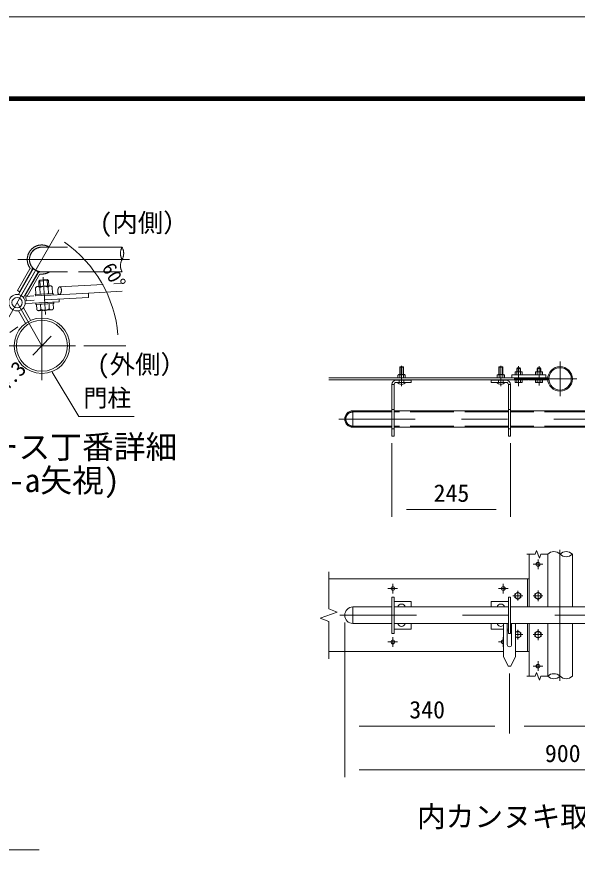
# Model space of a CAD drawing. Units: millimetres, scale not verified, with parts at other scales. Extents: x -6300 to 6300, y -4455 to 4455.
# Drawn here: x 1879 to 4192, y 989 to 4455 of the extents above; entities that cross this region are included whole.
import ezdxf
from ezdxf.enums import TextEntityAlignment as Align

# ---------------------------------------------------------------- set-up
doc = ezdxf.new("R2010")
doc.units = ezdxf.units.MM
doc.header["$LTSCALE"] = 30
doc.linetypes.add('DASHED', pattern=[7.5, 6, -1.5])
doc.linetypes.add('USER1', pattern=[50.8, 31.75, -6.35, 6.35, -6.35])
for name, color, linetype, lineweight in [('0-2_D-STR1', 1, 'Continuous', 18), ('0-3_D-STR3', 3, 'Continuous', 13), ('0-4_D-BMK', 2, 'USER1', 13), ('0-6_D-STR-DIM', 7, 'Continuous', 9), ('0-8_D-STR-TXT', 7, 'Continuous', 9), ('0-9_D-TTL-TXT', 7, 'Continuous', 18), ('0-B_D-TTL', 7, 'Continuous', 9)]:
    doc.layers.add(name, color=color, linetype=linetype, lineweight=lineweight)
doc.styles.add('ＭＳ ゴシック', font='')
doc.styles.get('ＭＳ ゴシック').set_extended_font_data('MS Gothic')

msp = doc.modelspace()

# ---------------------------------------------------------------- linework, layer by layer
at = {"layer": '0-2_D-STR1', "linetype": 'DASHED'}
for p, q in [((2313.81, 3504.89), (1982.46, 3504.89)), ((2313.81, 3403.29), (1982.46, 3403.29))]:
    msp.add_line(p, q, dxfattribs=at)
at = {"layer": '0-2_D-STR1'}
for p, q in [((4070.35, 2021.35), (4070.35, 2238.93)), ((4171.95, 2021.35), (4171.95, 2238.93)), ((4070.35, 1735.77), (4070.35, 1953.35)), ((4171.95, 1735.77), (4171.95, 1953.35))]:
    msp.add_line(p, q, dxfattribs=at)
for centre, radius in [((1982.96, 3098.5), 114.3), ((1982.96, 3098.5), 105.3), ((4121.15, 2961.83), 50.8), ((4121.15, 2961.83), 46.2)]:
    msp.add_circle(centre, radius, dxfattribs=at)
at = {"layer": '0-2_D-STR1', "linetype": 'DASHED'}
for centre, radius, start, end in [((1982.46, 3454.09), 50.8, 90, 270), ((2359.7, 3479.49), 52.45, 151.03399, 208.96601), ((2267.92, 3479.49), 52.45, 331.03399, 28.96601), ((2359.7, 3428.69), 52.45, 151.03399, 208.96601)]:
    msp.add_arc(centre, radius, start, end, dxfattribs=at)
at = {"layer": '0-3_D-STR3'}
for p, q in [((2010.6, 3507.08), (2009.34, 3504.89)), ((1885.82, 3242.75), (1915.41, 3191.49)), ((1906.6, 3254.75), (1936.2, 3203.49)), ((3460.96, 3011.23), (3459.36, 3009.63)), ((3459.36, 3009.63), (3459.36, 2979.33)), ((3459.36, 3009.63), (3475.36, 3009.63)), ((3460.96, 3011.23), (3460.96, 2979.33)), ((3460.96, 3011.23), (3473.76, 3011.23)), ((3473.76, 3011.23), (3473.76, 2979.33)), ((3475.36, 3009.63), (3473.76, 3011.23)), ((3475.36, 3009.63), (3475.36, 2979.33)), ((3870.55, 3011.23), (3868.95, 3009.63)), ((3868.95, 3009.63), (3868.95, 2979.33)), ((3868.95, 3009.63), (3884.95, 3009.63)), ((3870.55, 3011.23), (3870.55, 2979.33)), ((3870.55, 3011.23), (3883.35, 3011.23)), ((3883.35, 3011.23), (3883.35, 2979.33)), ((3884.95, 3009.63), (3883.35, 3011.23)), ((3884.95, 3009.63), (3884.95, 2979.33)), ((3935.33, 2989.88), (3937.85, 2991.33)), ((3935.33, 2978.33), (3935.33, 2989.88)), ((3962.85, 2991.33), (3937.85, 2991.33)), ((3942.35, 3004.93), (3944.75, 3007.33)), ((3942.35, 3004.93), (3958.35, 3004.93)), ((3942.35, 2991.33), (3942.35, 3004.93)), ((3942.84, 2978.33), (3942.84, 2989.88)), ((3943.85, 2991.33), (3943.85, 3006.43)), ((3944.75, 3007.33), (3955.95, 3007.33)), ((3958.35, 3004.93), (3955.95, 3007.33)), ((3956.85, 2991.33), (3956.85, 3006.43)), ((3957.85, 2978.33), (3957.85, 2989.88)), ((3958.35, 2991.33), (3958.35, 3004.93)), ((3965.36, 2989.88), (3962.85, 2991.33)), ((3965.36, 2978.33), (3965.36, 2989.88)), ((4019.33, 2989.88), (4021.85, 2991.33)), ((4019.33, 2978.33), (4019.33, 2989.88)), ((4046.85, 2991.33), (4021.85, 2991.33)), ((4026.35, 3004.93), (4028.75, 3007.33)), ((4026.35, 3004.93), (4042.35, 3004.93)), ((4026.35, 2991.33), (4026.35, 3004.93)), ((4026.84, 2978.33), (4026.84, 2989.88)), ((4027.85, 2991.33), (4027.85, 3006.43)), ((4028.75, 3007.33), (4039.95, 3007.33)), ((4042.35, 3004.93), (4039.95, 3007.33)), ((4040.85, 2991.33), (4040.85, 3006.43)), ((4041.85, 2978.33), (4041.85, 2989.88)), ((4042.35, 2991.33), (4042.35, 3004.93)), ((4049.36, 2989.88), (4046.85, 2991.33)), ((4049.36, 2978.33), (4049.36, 2989.88)), ((3990.35, 2966.33), (3166.49, 2966.33)), ((3990.35, 2957.33), (3166.49, 2957.33)), ((3506.95, 2956.23), (3444.95, 2956.23)), ((3506.95, 2947.23), (3444.95, 2947.23)), ((3452.36, 2966.33), (3452.36, 2977.73)), ((3482.36, 2966.33), (3452.36, 2966.33)), ((3456, 2979.33), (3478.87, 2979.33)), ((3459.86, 2966.33), (3459.86, 2977.73)), ((3474.86, 2966.33), (3474.86, 2977.73)), ((3482.36, 2966.33), (3482.36, 2977.73)), ((3506.95, 2947.23), (3506.95, 2956.23)), ((3836.95, 2956.23), (3898.95, 2956.23)), ((3836.95, 2947.23), (3836.95, 2956.23)), ((3836.95, 2947.23), (3898.95, 2947.23)), ((3861.95, 2966.33), (3861.95, 2977.73)), ((3891.95, 2966.33), (3861.95, 2966.33)), ((3865.58, 2979.33), (3888.45, 2979.33)), ((3869.45, 2966.33), (3869.45, 2977.73)), ((3884.45, 2966.33), (3884.45, 2977.73)), ((3891.95, 2966.33), (3891.95, 2977.73)), ((4062.35, 2978.33), (3922.35, 2978.33)), ((3922.35, 2966.33), (3922.35, 2978.33)), ((4062.35, 2966.33), (3922.35, 2966.33)), ((3965.36, 2978.33), (3935.33, 2978.33)), ((3935.33, 2957.33), (3935.33, 2948.12)), ((3935.33, 2957.33), (3965.36, 2957.33)), ((3937.75, 2946.73), (3935.33, 2948.12)), ((3937.75, 2946.73), (3962.95, 2946.73)), ((3942.84, 2957.33), (3942.84, 2948.12)), ((3957.85, 2957.33), (3957.85, 2948.12)), ((3962.95, 2946.73), (3965.36, 2948.12)), ((3965.36, 2957.33), (3965.36, 2948.12)), ((3990.35, 2957.33), (3990.35, 2966.33)), ((4070.55, 2966.33), (3994.35, 2966.33)), ((3994.35, 2966.33), (3994.35, 2957.33)), ((4070.55, 2957.33), (3994.35, 2957.33)), ((4049.36, 2978.33), (4019.33, 2978.33)), ((4019.33, 2957.33), (4019.33, 2948.12)), ((4019.33, 2957.33), (4049.36, 2957.33)), ((4021.75, 2946.73), (4019.33, 2948.12)), ((4021.75, 2946.73), (4046.95, 2946.73)), ((4026.84, 2957.33), (4026.84, 2948.12)), ((4041.85, 2957.33), (4041.85, 2948.12)), ((4046.95, 2946.73), (4049.36, 2948.12)), ((4049.36, 2957.33), (4049.36, 2948.12)), ((4062.35, 2966.33), (4062.35, 2978.33)), ((3426.95, 2726.23), (3426.95, 2938.23)), ((3435.95, 2938.23), (3426.95, 2938.23)), ((3435.95, 2726.23), (3435.95, 2938.23)), ((3907.95, 2938.23), (3916.95, 2938.23)), ((3907.95, 2726.23), (3907.95, 2938.23)), ((3916.95, 2726.23), (3916.95, 2938.23)), ((3426.95, 2830.23), (3261.85, 2830.23)), ((3266.45, 2830.23), (3266.45, 2762.23)), ((3266.45, 2830.23), (3266.45, 2762.23)), ((3907.95, 2830.23), (3435.95, 2830.23)), ((4462.34, 2830.23), (3916.95, 2830.23)), ((3426.95, 2762.23), (3261.85, 2762.23)), ((3907.95, 2762.23), (3435.95, 2762.23)), ((4462.34, 2762.23), (3916.95, 2762.23)), ((3435.95, 2726.23), (3426.95, 2726.23)), ((3907.95, 2726.23), (3916.95, 2726.23)), ((3994.35, 2021.35), (3994.35, 2238.93)), ((3166.49, 2137.35), (3994.35, 2137.35)), ((3986.95, 2137.35), (3986.95, 2021.35)), ((3426.95, 2062.35), (3426.95, 1912.35)), ((3426.95, 2062.35), (3435.95, 2062.35)), ((3435.95, 2062.35), (3435.95, 1912.35)), ((3907.95, 2062.35), (3907.95, 1912.35)), ((3916.95, 2062.35), (3907.95, 2062.35)), ((3916.95, 2062.35), (3916.95, 1912.35)), ((3266.45, 2021.35), (3266.45, 1953.35)), ((3426.95, 2021.35), (3266.45, 2021.35)), ((3435.95, 2044.35), (3506.95, 2044.35)), ((3907.95, 2021.35), (3435.95, 2021.35)), ((3506.95, 2044.35), (3506.95, 2021.35)), ((3836.95, 2044.35), (3836.95, 2021.35)), ((3907.95, 2044.35), (3836.95, 2044.35)), ((4466.94, 2021.35), (3916.95, 2021.35)), ((3426.95, 1953.35), (3266.45, 1953.35)), ((3907.95, 1953.35), (3435.95, 1953.35)), ((3506.95, 1953.35), (3506.95, 1930.35)), ((3836.95, 1953.35), (3836.95, 1930.35)), ((3887.45, 1953.35), (3887.45, 1817.35)), ((3903.45, 1953.35), (3903.45, 1866.35)), ((4466.94, 1953.35), (3916.95, 1953.35)), ((3921.45, 1953.35), (3921.45, 1866.35)), ((3937.45, 1953.35), (3937.45, 1817.35)), ((3986.95, 1953.35), (3986.95, 1837.35)), ((3994.35, 1735.77), (3994.35, 1953.35)), ((3426.95, 1912.35), (3435.95, 1912.35)), ((3435.95, 1930.35), (3506.95, 1930.35)), ((3887.45, 1930.35), (3836.95, 1930.35)), ((3907.95, 1930.35), (3903.45, 1930.35)), ((3907.95, 1923.59), (3903.45, 1923.59)), ((3916.95, 1912.35), (3907.95, 1912.35)), ((3166.49, 1837.35), (3887.45, 1837.35)), ((3937.45, 1837.35), (3994.35, 1837.35)), ((3906.45, 1777.35), (3887.45, 1817.35)), ((3918.45, 1777.35), (3937.45, 1817.35)), ((3918.45, 1777.35), (3906.45, 1777.35))]:
    msp.add_line(p, q, dxfattribs=at)
at = {"layer": '0-3_D-STR3', "linetype": 'DASHED'}
for p, q in [((1933.61, 3415.24), (1882.31, 3325.95)), ((1941.41, 3410.75), (1890.11, 3321.47)), ((1967.43, 3403.85), (1906.56, 3297.9)), ((1965.69, 3396.8), (1914.39, 3307.52)), ((1973.49, 3392.32), (1922.19, 3303.03)), ((1969.72, 3365.01), (1973.8, 3369.57)), ((2009.66, 3367.18), (1969.72, 3365.01)), ((1970.9, 3343.1), (1969.72, 3364.93)), ((2005.1, 3371.27), (1973.8, 3369.57)), ((1975.23, 3343.33), (1973.8, 3369.49)), ((2009.66, 3367.18), (2005.1, 3371.27)), ((2006.52, 3345.03), (2005.1, 3371.19)), ((2010.84, 3345.27), (2009.66, 3367.1)), ((1956.56, 3337.33), (1958.03, 3310.35)), ((2016.78, 3345.59), (1964.9, 3342.77)), ((1973.77, 3338.27), (1975.24, 3311.28)), ((2008.45, 3340.15), (2009.91, 3313.17)), ((2025.66, 3341.09), (2027.13, 3314.1)), ((1890.11, 3321.47), (1882.31, 3325.95)), ((1922.19, 3303.03), (1914.39, 3307.52)), ((1955.67, 3310.31), (2029.57, 3314.14)), ((1955.67, 3310.31), (1955.98, 3304.32)), ((1955.98, 3304.32), (2029.88, 3308.15)), ((2027.13, 3314.1), (1958.03, 3310.35)), ((1958.33, 3304.44), (2027.52, 3308.03)), ((2029.57, 3314.14), (2029.88, 3308.15)), ((2054.37, 3279.8), (1914.58, 3272.16)), ((1957.65, 3274.62), (2031.55, 3278.45)), ((1957.65, 3274.62), (1957.96, 3268.63)), ((1957.96, 3268.63), (2031.86, 3272.46)), ((1960.32, 3268.75), (2029.51, 3272.34)), ((2029.46, 3272.42), (1960.36, 3268.67)), ((1961.5, 3247.67), (1960.36, 3268.67)), ((1978.72, 3248.61), (1977.57, 3269.6)), ((2013.39, 3250.49), (2012.25, 3271.49)), ((2030.6, 3251.43), (2029.46, 3272.42)), ((2031.55, 3278.45), (2031.86, 3272.46)), ((2054.37, 3279.8), (2053.72, 3291.79)), ((2022.26, 3245.99), (1970.38, 3243.17)), ((3456.95, 2956.23), (3456.95, 2947.23)), ((3476.95, 2956.23), (3476.95, 2947.23)), ((3866.95, 2956.23), (3866.95, 2947.23)), ((3886.95, 2956.23), (3886.95, 2947.23)), ((3426.95, 2825.63), (3261.85, 2825.63)), ((3435.95, 2836.23), (3426.95, 2836.23)), ((3907.95, 2825.63), (3435.95, 2825.63)), ((3907.95, 2836.23), (3916.95, 2836.23)), ((4462.34, 2825.63), (3916.95, 2825.63)), ((3426.95, 2766.83), (3261.85, 2766.83)), ((3435.95, 2756.23), (3426.95, 2756.23)), ((3907.95, 2766.83), (3435.95, 2766.83)), ((3907.95, 2756.23), (3916.95, 2756.23)), ((4462.34, 2766.83), (3916.95, 2766.83))]:
    msp.add_line(p, q, dxfattribs=at)
at = {"layer": '0-3_D-STR3', "color": 4, "linetype": 'DASHED'}
for p, q in [((2055.39, 3341.71), (2313.81, 3356.1)), ((2174.58, 3315.9), (1916.62, 3302.18)), ((1916.62, 3302.18), (1917.55, 3284.34)), ((2175.53, 3297.86), (1917.55, 3284.34)), ((2174.58, 3315.9), (2313.81, 3323.76)), ((2174.58, 3315.9), (2175.53, 3297.86))]:
    msp.add_line(p, q, dxfattribs=at)
at = {"layer": '0-3_D-STR3', "linetype": 'DASHED'}
msp.add_lwpolyline([(1967.43, 3403.85), (1946.62, 3415.8), (1885.75, 3309.86)], dxfattribs=at)
at = {"layer": '0-3_D-STR3'}
for points in [[(3933.95, 2074.86), (3946.95, 2082.36), (3959.95, 2074.86), (3959.95, 2059.85), (3946.95, 2052.34), (3933.95, 2059.85)], [(4017.35, 2074.86), (4030.35, 2082.36), (4043.35, 2074.86), (4043.35, 2059.85), (4030.35, 2052.34), (4017.35, 2059.85)], [(4017.35, 1914.86), (4030.35, 1922.36), (4043.35, 1914.86), (4043.35, 1899.85), (4030.35, 1892.34), (4017.35, 1899.85)]]:
    msp.add_lwpolyline(points, close=True, dxfattribs=at)
msp.add_lwpolyline([(3937.45, 1916.88), (3946.95, 1922.36), (3959.95, 1914.86), (3959.95, 1899.85), (3946.95, 1892.34), (3937.45, 1897.82)], dxfattribs=at)
for centre, radius in [((1880.31, 3276.3), 34), ((1880.31, 3276.3), 21.2), ((4030.35, 2197.35), 8), ((3430.95, 2097.35), 8), ((3886.95, 2097.35), 8), ((3946.95, 2067.35), 12.5), ((4030.35, 2067.35), 12.5), ((4030.35, 1907.35), 12.5), ((3430.95, 1877.35), 8), ((4030.35, 1777.35), 8)]:
    msp.add_circle(centre, radius, dxfattribs=at)
at = {"layer": '0-3_D-STR3', "linetype": 'DASHED'}
for centre, radius, start, end in [((1982.46, 3454.09), 60, 62.03121, 215.16797), ((1982.46, 3454.09), 51, 84.92414, 215.16797), ((1930.14, 3417.23), 4, 330.12099, 35.16797), ((1930.14, 3417.23), 13, 330.12099, 35.16797), ((1976.96, 3390.33), 13, 85.07401, 150.12099), ((1982.46, 3454.09), 60, 265.07401, 302.14905), ((1976.96, 3390.33), 4, 85.07401, 150.12099), ((1965.44, 3332.83), 9.95, 33.11156, 153.11156), ((1992.62, 3311.45), 32.77, 61.12438, 125.09874), ((2017.32, 3335.65), 9.95, 33.11156, 153.11156), ((1969.84, 3253.11), 9.95, 213.11156, 333.11156), ((1994.54, 3277.31), 32.77, 241.12438, 305.09874), ((2021.72, 3255.93), 9.95, 213.11156, 333.11156), ((3266.45, 2796.23), 29.4, 90, 270)]:
    msp.add_arc(centre, radius, start, end, dxfattribs=at)
at = {"layer": '0-3_D-STR3'}
for centre, radius, start, end in [((1982.46, 3454.09), 51, 265.07401, 275.07586), ((3939.09, 2984.39), 6.64, 55.61586, 124.38414), ((3950.35, 2966.2), 24.84, 72.4121, 107.5879), ((3961.6, 2984.39), 6.64, 55.61585, 124.38416), ((4023.09, 2984.39), 6.64, 55.61586, 124.38414), ((4034.35, 2966.2), 24.84, 72.4121, 107.5879), ((4045.6, 2984.39), 6.64, 55.61585, 124.38416), ((3444.95, 2938.23), 18, 90, 180), ((3444.95, 2938.23), 9, 90, 180), ((3467.36, 2962.55), 23.32, 221.06115, 318.93885), ((3456.11, 2974.14), 5.19, 43.75516, 136.24484), ((3467.36, 2960.95), 18.38, 65.91485, 114.08515), ((3478.61, 2974.15), 5.18, 43.62212, 136.37788), ((3876.95, 2962.55), 23.32, 221.06115, 318.93885), ((3865.7, 2974.14), 5.19, 43.75516, 136.24484), ((3876.95, 2960.95), 18.38, 65.91485, 114.08515), ((3888.2, 2974.15), 5.18, 43.62212, 136.37788), ((3898.95, 2938.23), 18, 0, 90), ((3898.95, 2938.23), 9, 0, 90), ((3939.09, 2953.6), 6.64, 235.61585, 304.38415), ((3950.35, 2971.8), 24.84, 252.4121, 287.5879), ((3961.6, 2953.6), 6.64, 235.61585, 304.38415), ((4023.09, 2953.6), 6.64, 235.61585, 304.38415), ((4034.35, 2971.8), 24.84, 252.4121, 287.5879), ((4045.6, 2953.6), 6.64, 235.61585, 304.38415), ((3266.45, 2796.23), 34, 90, 270), ((3266.45, 1987.35), 34, 90, 270), ((3466.95, 2017.35), 16, 14.47751, 165.52249), ((3876.95, 2017.35), 16, 14.47751, 165.52249), ((3466.95, 1957.35), 16, 194.47751, 345.52249), ((3876.95, 1957.35), 16, 194.47751, 311.0145), ((3946.95, 1907.35), 12.5, 220.54005, 139.45995), ((3886.95, 1877.35), 8, 86.41236, 273.58764), ((3912.45, 1866.35), 9, 180, 0)]:
    msp.add_arc(centre, radius, start, end, dxfattribs=at)
at = {"layer": '0-3_D-STR3', "color": 4, "linetype": 'DASHED'}
msp.add_ellipse((2055.84, 3325.69), major_axis=(-1.05, -16.04), ratio=0.462058, dxfattribs=at)
at = {"layer": '0-4_D-BMK'}
for p, q in [((1982.46, 3454.09), (1778.16, 3098.5)), ((1884.15, 3454.09), (2344.9, 3454.09)), ((1997.17, 3226.72), (1988.78, 3381.91)), ((1880.31, 3276.3), (1982.96, 3098.5)), ((1982.96, 2957.22), (1982.96, 3244.86)), ((2120.91, 3098.5), (1415.71, 3098.5)), ((3467.36, 2932.42), (3467.36, 3015.42)), ((3876.95, 2932.42), (3876.95, 3015.42)), ((4121.15, 3033.63), (4121.15, 2890.03)), ((3950.35, 2932), (3950.35, 3015)), ((4034.35, 2935), (4034.35, 3015)), ((4190.45, 2961.83), (3932.49, 2961.83)), ((5047.85, 2796.23), (3207.85, 2796.23)), ((4120.85, 1717.35), (4120.85, 2257.35)), ((4010.39, 2197.35), (4050.3, 2197.35)), ((4030.35, 2177.4), (4030.35, 2217.3)), ((3430.95, 2077.4), (3430.95, 2117.3)), ((3886.95, 2077.4), (3886.95, 2117.3)), ((3410.99, 2097.35), (3450.9, 2097.35)), ((3866.99, 2097.35), (3906.9, 2097.35)), ((3946.95, 2087.35), (3946.95, 2047.35)), ((4030.35, 2089.63), (4030.35, 2045.07)), ((3926.95, 2067.35), (3966.95, 2067.35)), ((4010.35, 2067.35), (4050.35, 2067.35)), ((5052.45, 1987.35), (3212.45, 1987.35)), ((3937.45, 1907.35), (3966.95, 1907.35)), ((3946.95, 1927.35), (3946.95, 1887.35)), ((4010.35, 1907.35), (4050.35, 1907.35)), ((4030.35, 1929.63), (4030.35, 1885.07)), ((3410.99, 1877.35), (3450.9, 1877.35)), ((3430.95, 1897.3), (3430.95, 1857.4)), ((3866.99, 1877.35), (3887.45, 1877.35)), ((3886.95, 1897.3), (3886.95, 1857.4)), ((4010.39, 1777.35), (4050.3, 1777.35)), ((4030.35, 1797.3), (4030.35, 1757.4))]:
    msp.add_line(p, q, dxfattribs=at)
at = {"layer": '0-6_D-STR-DIM'}
for p, q in [((1851.11, 3152.57), (1883.24, 3176.38)), ((3426.95, 2696.23), (3426.95, 2393.19)), ((3916.95, 2696.23), (3916.95, 2393.19)), ((3486.95, 2423.19), (3856.95, 2423.19)), ((4018.8, 2238.93), (4024.57, 2254.79)), ((4024.57, 2254.79), (4036.12, 2223.07)), ((4018.8, 2238.93), (3984.75, 2238.93)), ((4036.12, 2223.07), (4041.89, 2238.93)), ((4070.35, 2238.93), (4041.89, 2238.93)), ((3166.49, 2166.77), (3166.49, 2013)), ((3201.73, 2000.18), (3166.49, 2013)), ((3131.25, 1974.53), (3201.73, 2000.18)), ((3166.49, 1961.7), (3131.25, 1974.53)), ((3166.49, 1961.7), (3166.49, 1807.93)), ((3232.45, 1957.35), (3232.45, 1500.01)), ((3232.45, 1957.35), (3232.45, 1320.01)), ((3912.45, 1747.35), (3912.45, 1500.01)), ((3912.45, 1747.35), (3912.45, 1500.01)), ((4018.8, 1735.77), (3984.75, 1735.77)), ((4018.8, 1735.77), (4024.57, 1751.63)), ((4024.57, 1751.63), (4036.12, 1719.91)), ((4036.12, 1719.91), (4041.89, 1735.77)), ((4070.35, 1735.77), (4041.89, 1735.77)), ((3292.45, 1530.01), (3852.45, 1530.01)), ((3972.45, 1530.01), (4972.45, 1530.01)), ((3292.45, 1350.01), (4972.45, 1350.01)), ((743.12, 1019.48), (1971.22, 1019.48))]:
    msp.add_line(p, q, dxfattribs=at)
for centre, start, end in [((4095.75, 2213.37), 45.18146, 134.81854), ((4146.55, 2213.37), 45.18146, 134.81854), ((4146.55, 2264.49), 225.18146, 314.81854), ((4095.75, 1710.21), 45.18146, 134.81854), ((4095.75, 1761.33), 225.18146, 314.81854), ((4146.55, 1761.33), 225.18146, 314.81854)]:
    msp.add_arc(centre, 36.03, start, end, dxfattribs=at)
at = {"layer": '0-8_D-STR-TXT'}
for p, q in [((1895.25, 3302.31), (2052.51, 3576.01)), ((2020.47, 3137.76), (1945.45, 3059.24)), ((2156, 3098.5), (2328.87, 3098.5))]:
    msp.add_line(p, q, dxfattribs=at)
msp.add_lwpolyline([(2364.25, 2807.18), (2135.44, 2807.18), (2024.64, 2989.6)], dxfattribs=at)
msp.add_arc((1778.16, 3098.5), 520.71, 4.95304, 55.16796, dxfattribs=at)
at = {"layer": '0-B_D-TTL', "color": 2, "lineweight": 18}
msp.add_lwpolyline([(-6300, 4455), (6300, 4455), (6300, -4455), (-6300, -4455)], close=True, dxfattribs=at)
at = {"layer": '0-B_D-TTL'}
for points in [[(-5895, 4125), (5895, 4125), (5895, -4125), (-5895, -4125)], [(-5891.25, 4121.25), (5891.25, 4121.25), (5891.25, -4121.25), (-5891.25, -4121.25)], [(-5887.5, 4117.5), (5887.5, 4117.5), (5887.5, -4117.5), (-5887.5, -4117.5)], [(-5883.75, 4113.75), (5883.75, 4113.75), (5883.75, -4113.75), (-5883.75, -4113.75)], [(-5880, 4110), (5880, 4110), (5880, -4110), (-5880, -4110)]]:
    msp.add_lwpolyline(points, close=True, dxfattribs=at)

# ---------------------------------------------------------------- texts
at = {"layer": '0-6_D-STR-DIM', "style": 'ＭＳ ゴシック'}
for s, p in [('245', (3599.42, 2433.31)), ('340', (3499.13, 1540.13)), ('900', (4058.76, 1360.13))]:
    msp.add_text(s, height=72.14, dxfattribs=at).set_placement(p, align=Align.BOTTOM_LEFT)
at = {"layer": '0-8_D-STR-TXT', "style": 'ＭＳ ゴシック'}
for s, height, rotation, p in [('60°', 57.62, 300.06, (2213.52, 3411.54)), ('φ114.3', 63.56, 46.308, (1742.42, 2781.27))]:
    msp.add_text(s, height=height, rotation=rotation, dxfattribs=at).set_placement(p, align=Align.BOTTOM_LEFT)
msp.add_text('門柱', height=72.14, dxfattribs=at).set_placement((2154.68, 2825.62), align=Align.BOTTOM_LEFT)
at = {"layer": '0-9_D-TTL-TXT', "style": 'ＭＳ ゴシック'}
for s, height, p in [('(内側）', 76.98, (2221.17, 3544.21)), ('(外側）', 76.98, (2210.19, 2960.25)), ('吊ブレース丁番詳細', 96.11, (1361.85, 2604.31)), ('(a-a矢視)', 96.11, (1714.97, 2466.39)), ('内カンヌキ取付詳細図', 86.66, (3531.13, 1088.21))]:
    msp.add_text(s, height=height, dxfattribs=at).set_placement(p, align=Align.BOTTOM_LEFT)

doc.saveas('drawing.dxf')
